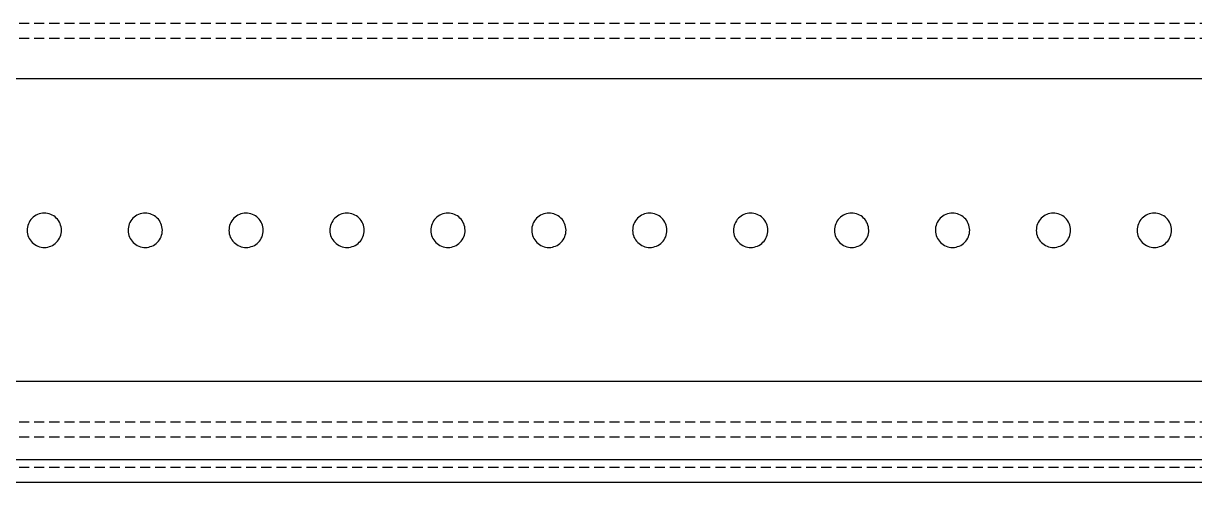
# Model space of a CAD drawing. Header units: metres. Extents: x -200 to 3000, y -1652 to 380.
# Drawn here: x 1185.9 to 1418, y -50 to 41 of the extents above; entities that cross this region are included whole.
import ezdxf

# ---------------------------------------------------------------- set-up
doc = ezdxf.new("R2010")
doc.units = ezdxf.units.M
doc.linetypes.add('DASHED2', pattern=[3, 2, -1])
for name, color, linetype in [('GIZLI', 8, 'DASHED2'), ('GORUNEN', 7, 'Continuous'), ('TEGET', 9, 'Continuous')]:
    doc.layers.add(name, color=color, linetype=linetype)

msp = doc.modelspace()

# ---------------------------------------------------------------- linework, layer by layer
at = {"layer": 'GIZLI'}
for points in [[(2090, 41), (150, 41)], [(2090, 38), (150, 38)], [(2090, 30), (150, 30)], [(1188.37, 2.984), (1188.085, 2.81), (1187.819, 2.608), (1187.574, 2.382), (1187.352, 2.133), (1187.156, 1.863), (1186.987, 1.575), (1186.847, 1.272), (1186.738, 0.957), (1186.659, 0.633), (1186.613, 0.302), (1186.6, -0.031), (1186.62, -0.364), (1186.672, -0.694), (1186.756, -1.017), (1186.871, -1.33), (1187.016, -1.63), (1187.19, -1.915), (1187.392, -2.181), (1187.618, -2.426), (1187.867, -2.648), (1188.137, -2.844), (1188.425, -3.013), (1188.728, -3.153), (1189.043, -3.262), (1189.367, -3.341), (1189.698, -3.387), (1190.031, -3.4), (1190.364, -3.38), (1190.694, -3.328), (1191.017, -3.244), (1191.33, -3.129), (1191.63, -2.984)], [(1191.63, -2.984), (1191.915, -2.81), (1192.181, -2.608), (1192.426, -2.382), (1192.648, -2.133), (1192.844, -1.863), (1193.013, -1.575), (1193.153, -1.272), (1193.262, -0.957), (1193.341, -0.633), (1193.387, -0.302), (1193.4, 0.031), (1193.38, 0.364), (1193.328, 0.694), (1193.244, 1.017), (1193.129, 1.33), (1192.984, 1.63), (1192.81, 1.915), (1192.608, 2.181), (1192.382, 2.426), (1192.133, 2.648), (1191.863, 2.844), (1191.575, 3.013), (1191.272, 3.153), (1190.957, 3.262), (1190.633, 3.341), (1190.302, 3.387), (1189.969, 3.4), (1189.636, 3.38), (1189.306, 3.328), (1188.983, 3.244), (1188.67, 3.129), (1188.37, 2.984)], [(1208.37, 2.984), (1208.085, 2.81), (1207.819, 2.608), (1207.574, 2.382), (1207.352, 2.133), (1207.156, 1.863), (1206.987, 1.575), (1206.847, 1.272), (1206.738, 0.957), (1206.659, 0.633), (1206.613, 0.302), (1206.6, -0.031), (1206.62, -0.364), (1206.672, -0.694), (1206.756, -1.017), (1206.871, -1.33), (1207.016, -1.63), (1207.19, -1.915), (1207.392, -2.181), (1207.618, -2.426), (1207.867, -2.648), (1208.137, -2.844), (1208.425, -3.013), (1208.728, -3.153), (1209.043, -3.262), (1209.367, -3.341), (1209.698, -3.387), (1210.031, -3.4), (1210.364, -3.38), (1210.694, -3.328), (1211.017, -3.244), (1211.33, -3.129), (1211.63, -2.984)], [(1211.63, -2.984), (1211.915, -2.81), (1212.181, -2.608), (1212.426, -2.382), (1212.648, -2.133), (1212.844, -1.863), (1213.013, -1.575), (1213.153, -1.272), (1213.262, -0.957), (1213.341, -0.633), (1213.387, -0.302), (1213.4, 0.031), (1213.38, 0.364), (1213.328, 0.694), (1213.244, 1.017), (1213.129, 1.33), (1212.984, 1.63), (1212.81, 1.915), (1212.608, 2.181), (1212.382, 2.426), (1212.133, 2.648), (1211.863, 2.844), (1211.575, 3.013), (1211.272, 3.153), (1210.957, 3.262), (1210.633, 3.341), (1210.302, 3.387), (1209.969, 3.4), (1209.636, 3.38), (1209.306, 3.328), (1208.983, 3.244), (1208.67, 3.129), (1208.37, 2.984)], [(1228.37, 2.984), (1228.085, 2.81), (1227.819, 2.608), (1227.574, 2.382), (1227.352, 2.133), (1227.156, 1.863), (1226.987, 1.575), (1226.847, 1.272), (1226.738, 0.957), (1226.659, 0.633), (1226.613, 0.302), (1226.6, -0.031), (1226.62, -0.364), (1226.672, -0.694), (1226.756, -1.017), (1226.871, -1.33), (1227.016, -1.63), (1227.19, -1.915), (1227.392, -2.181), (1227.618, -2.426), (1227.867, -2.648), (1228.137, -2.844), (1228.425, -3.013), (1228.728, -3.153), (1229.043, -3.262), (1229.367, -3.341), (1229.698, -3.387), (1230.031, -3.4), (1230.364, -3.38), (1230.694, -3.328), (1231.017, -3.244), (1231.33, -3.129), (1231.63, -2.984)], [(1231.63, -2.984), (1231.915, -2.81), (1232.181, -2.608), (1232.426, -2.382), (1232.648, -2.133), (1232.844, -1.863), (1233.013, -1.575), (1233.153, -1.272), (1233.262, -0.957), (1233.341, -0.633), (1233.387, -0.302), (1233.4, 0.031), (1233.38, 0.364), (1233.328, 0.694), (1233.244, 1.017), (1233.129, 1.33), (1232.984, 1.63), (1232.81, 1.915), (1232.608, 2.181), (1232.382, 2.426), (1232.133, 2.648), (1231.863, 2.844), (1231.575, 3.013), (1231.272, 3.153), (1230.957, 3.262), (1230.633, 3.341), (1230.302, 3.387), (1229.969, 3.4), (1229.636, 3.38), (1229.306, 3.328), (1228.983, 3.244), (1228.67, 3.129), (1228.37, 2.984)], [(1248.37, 2.984), (1248.085, 2.81), (1247.819, 2.608), (1247.574, 2.382), (1247.352, 2.133), (1247.156, 1.863), (1246.987, 1.575), (1246.847, 1.272), (1246.738, 0.957), (1246.659, 0.633), (1246.613, 0.302), (1246.6, -0.031), (1246.62, -0.364), (1246.672, -0.694), (1246.756, -1.017), (1246.871, -1.33), (1247.016, -1.63), (1247.19, -1.915), (1247.392, -2.181), (1247.618, -2.426), (1247.867, -2.648), (1248.137, -2.844), (1248.425, -3.013), (1248.728, -3.153), (1249.043, -3.262), (1249.367, -3.341), (1249.698, -3.387), (1250.031, -3.4), (1250.364, -3.38), (1250.694, -3.328), (1251.017, -3.244), (1251.33, -3.129), (1251.63, -2.984)], [(1251.63, -2.984), (1251.915, -2.81), (1252.181, -2.608), (1252.426, -2.382), (1252.648, -2.133), (1252.844, -1.863), (1253.013, -1.575), (1253.153, -1.272), (1253.262, -0.957), (1253.341, -0.633), (1253.387, -0.302), (1253.4, 0.031), (1253.38, 0.364), (1253.328, 0.694), (1253.244, 1.017), (1253.129, 1.33), (1252.984, 1.63), (1252.81, 1.915), (1252.608, 2.181), (1252.382, 2.426), (1252.133, 2.648), (1251.863, 2.844), (1251.575, 3.013), (1251.272, 3.153), (1250.957, 3.262), (1250.633, 3.341), (1250.302, 3.387), (1249.969, 3.4), (1249.636, 3.38), (1249.306, 3.328), (1248.983, 3.244), (1248.67, 3.129), (1248.37, 2.984)], [(1268.37, 2.984), (1268.085, 2.81), (1267.819, 2.608), (1267.574, 2.382), (1267.352, 2.133), (1267.156, 1.863), (1266.987, 1.575), (1266.847, 1.272), (1266.738, 0.957), (1266.659, 0.633), (1266.613, 0.302), (1266.6, -0.031), (1266.62, -0.364), (1266.672, -0.694), (1266.756, -1.017), (1266.871, -1.33), (1267.016, -1.63), (1267.19, -1.915), (1267.392, -2.181), (1267.618, -2.426), (1267.867, -2.648), (1268.137, -2.844), (1268.425, -3.013), (1268.728, -3.153), (1269.043, -3.262), (1269.367, -3.341), (1269.698, -3.387), (1270.031, -3.4), (1270.364, -3.38), (1270.694, -3.328), (1271.017, -3.244), (1271.33, -3.129), (1271.63, -2.984)], [(1271.63, -2.984), (1271.915, -2.81), (1272.181, -2.608), (1272.426, -2.382), (1272.648, -2.133), (1272.844, -1.863), (1273.013, -1.575), (1273.153, -1.272), (1273.262, -0.957), (1273.341, -0.633), (1273.387, -0.302), (1273.4, 0.031), (1273.38, 0.364), (1273.328, 0.694), (1273.244, 1.017), (1273.129, 1.33), (1272.984, 1.63), (1272.81, 1.915), (1272.608, 2.181), (1272.382, 2.426), (1272.133, 2.648), (1271.863, 2.844), (1271.575, 3.013), (1271.272, 3.153), (1270.957, 3.262), (1270.633, 3.341), (1270.302, 3.387), (1269.969, 3.4), (1269.636, 3.38), (1269.306, 3.328), (1268.983, 3.244), (1268.67, 3.129), (1268.37, 2.984)], [(1288.37, 2.984), (1288.085, 2.81), (1287.819, 2.608), (1287.574, 2.382), (1287.352, 2.133), (1287.156, 1.863), (1286.987, 1.575), (1286.847, 1.272), (1286.738, 0.957), (1286.659, 0.633), (1286.613, 0.302), (1286.6, -0.031), (1286.62, -0.364), (1286.672, -0.694), (1286.756, -1.017), (1286.871, -1.33), (1287.016, -1.63), (1287.19, -1.915), (1287.392, -2.181), (1287.618, -2.426), (1287.867, -2.648), (1288.137, -2.844), (1288.425, -3.013), (1288.728, -3.153), (1289.043, -3.262), (1289.367, -3.341), (1289.698, -3.387), (1290.031, -3.4), (1290.364, -3.38), (1290.694, -3.328), (1291.017, -3.244), (1291.33, -3.129), (1291.63, -2.984)], [(1291.63, -2.984), (1291.915, -2.81), (1292.181, -2.608), (1292.426, -2.382), (1292.648, -2.133), (1292.844, -1.863), (1293.013, -1.575), (1293.153, -1.272), (1293.262, -0.957), (1293.341, -0.633), (1293.387, -0.302), (1293.4, 0.031), (1293.38, 0.364), (1293.328, 0.694), (1293.244, 1.017), (1293.129, 1.33), (1292.984, 1.63), (1292.81, 1.915), (1292.608, 2.181), (1292.382, 2.426), (1292.133, 2.648), (1291.863, 2.844), (1291.575, 3.013), (1291.272, 3.153), (1290.957, 3.262), (1290.633, 3.341), (1290.302, 3.387), (1289.969, 3.4), (1289.636, 3.38), (1289.306, 3.328), (1288.983, 3.244), (1288.67, 3.129), (1288.37, 2.984)], [(1308.37, 2.984), (1308.085, 2.81), (1307.819, 2.608), (1307.574, 2.382), (1307.352, 2.133), (1307.156, 1.863), (1306.987, 1.575), (1306.847, 1.272), (1306.738, 0.957), (1306.659, 0.633), (1306.613, 0.302), (1306.6, -0.031), (1306.62, -0.364), (1306.672, -0.694), (1306.756, -1.017), (1306.871, -1.33), (1307.016, -1.63), (1307.19, -1.915), (1307.392, -2.181), (1307.618, -2.426), (1307.867, -2.648), (1308.137, -2.844), (1308.425, -3.013), (1308.728, -3.153), (1309.043, -3.262), (1309.367, -3.341), (1309.698, -3.387), (1310.031, -3.4), (1310.364, -3.38), (1310.694, -3.328), (1311.017, -3.244), (1311.33, -3.129), (1311.63, -2.984)], [(1311.63, -2.984), (1311.915, -2.81), (1312.181, -2.608), (1312.426, -2.382), (1312.648, -2.133), (1312.844, -1.863), (1313.013, -1.575), (1313.153, -1.272), (1313.262, -0.957), (1313.341, -0.633), (1313.387, -0.302), (1313.4, 0.031), (1313.38, 0.364), (1313.328, 0.694), (1313.244, 1.017), (1313.129, 1.33), (1312.984, 1.63), (1312.81, 1.915), (1312.608, 2.181), (1312.382, 2.426), (1312.133, 2.648), (1311.863, 2.844), (1311.575, 3.013), (1311.272, 3.153), (1310.957, 3.262), (1310.633, 3.341), (1310.302, 3.387), (1309.969, 3.4), (1309.636, 3.38), (1309.306, 3.328), (1308.983, 3.244), (1308.67, 3.129), (1308.37, 2.984)], [(1328.37, 2.984), (1328.085, 2.81), (1327.819, 2.608), (1327.574, 2.382), (1327.352, 2.133), (1327.156, 1.863), (1326.987, 1.575), (1326.847, 1.272), (1326.738, 0.957), (1326.659, 0.633), (1326.613, 0.302), (1326.6, -0.031), (1326.62, -0.364), (1326.672, -0.694), (1326.756, -1.017), (1326.871, -1.33), (1327.016, -1.63), (1327.19, -1.915), (1327.392, -2.181), (1327.618, -2.426), (1327.867, -2.648), (1328.137, -2.844), (1328.425, -3.013), (1328.728, -3.153), (1329.043, -3.262), (1329.367, -3.341), (1329.698, -3.387), (1330.031, -3.4), (1330.364, -3.38), (1330.694, -3.328), (1331.017, -3.244), (1331.33, -3.129), (1331.63, -2.984)], [(1331.63, -2.984), (1331.915, -2.81), (1332.181, -2.608), (1332.426, -2.382), (1332.648, -2.133), (1332.844, -1.863), (1333.013, -1.575), (1333.153, -1.272), (1333.262, -0.957), (1333.341, -0.633), (1333.387, -0.302), (1333.4, 0.031), (1333.38, 0.364), (1333.328, 0.694), (1333.244, 1.017), (1333.129, 1.33), (1332.984, 1.63), (1332.81, 1.915), (1332.608, 2.181), (1332.382, 2.426), (1332.133, 2.648), (1331.863, 2.844), (1331.575, 3.013), (1331.272, 3.153), (1330.957, 3.262), (1330.633, 3.341), (1330.302, 3.387), (1329.969, 3.4), (1329.636, 3.38), (1329.306, 3.328), (1328.983, 3.244), (1328.67, 3.129), (1328.37, 2.984)], [(1348.37, 2.984), (1348.085, 2.81), (1347.819, 2.608), (1347.574, 2.382), (1347.352, 2.133), (1347.156, 1.863), (1346.987, 1.575), (1346.847, 1.272), (1346.738, 0.957), (1346.659, 0.633), (1346.613, 0.302), (1346.6, -0.031), (1346.62, -0.364), (1346.672, -0.694), (1346.756, -1.017), (1346.871, -1.33), (1347.016, -1.63), (1347.19, -1.915), (1347.392, -2.181), (1347.618, -2.426), (1347.867, -2.648), (1348.137, -2.844), (1348.425, -3.013), (1348.728, -3.153), (1349.043, -3.262), (1349.367, -3.341), (1349.698, -3.387), (1350.031, -3.4), (1350.364, -3.38), (1350.694, -3.328), (1351.017, -3.244), (1351.33, -3.129), (1351.63, -2.984)], [(1351.63, -2.984), (1351.915, -2.81), (1352.181, -2.608), (1352.426, -2.382), (1352.648, -2.133), (1352.844, -1.863), (1353.013, -1.575), (1353.153, -1.272), (1353.262, -0.957), (1353.341, -0.633), (1353.387, -0.302), (1353.4, 0.031), (1353.38, 0.364), (1353.328, 0.694), (1353.244, 1.017), (1353.129, 1.33), (1352.984, 1.63), (1352.81, 1.915), (1352.608, 2.181), (1352.382, 2.426), (1352.133, 2.648), (1351.863, 2.844), (1351.575, 3.013), (1351.272, 3.153), (1350.957, 3.262), (1350.633, 3.341), (1350.302, 3.387), (1349.969, 3.4), (1349.636, 3.38), (1349.306, 3.328), (1348.983, 3.244), (1348.67, 3.129), (1348.37, 2.984)], [(1368.37, 2.984), (1368.085, 2.81), (1367.819, 2.608), (1367.574, 2.382), (1367.352, 2.133), (1367.156, 1.863), (1366.987, 1.575), (1366.847, 1.272), (1366.738, 0.957), (1366.659, 0.633), (1366.613, 0.302), (1366.6, -0.031), (1366.62, -0.364), (1366.672, -0.694), (1366.756, -1.017), (1366.871, -1.33), (1367.016, -1.63), (1367.19, -1.915), (1367.392, -2.181), (1367.618, -2.426), (1367.867, -2.648), (1368.137, -2.844), (1368.425, -3.013), (1368.728, -3.153), (1369.043, -3.262), (1369.367, -3.341), (1369.698, -3.387), (1370.031, -3.4), (1370.364, -3.38), (1370.694, -3.328), (1371.017, -3.244), (1371.33, -3.129), (1371.63, -2.984)], [(1371.63, -2.984), (1371.915, -2.81), (1372.181, -2.608), (1372.426, -2.382), (1372.648, -2.133), (1372.844, -1.863), (1373.013, -1.575), (1373.153, -1.272), (1373.262, -0.957), (1373.341, -0.633), (1373.387, -0.302), (1373.4, 0.031), (1373.38, 0.364), (1373.328, 0.694), (1373.244, 1.017), (1373.129, 1.33), (1372.984, 1.63), (1372.81, 1.915), (1372.608, 2.181), (1372.382, 2.426), (1372.133, 2.648), (1371.863, 2.844), (1371.575, 3.013), (1371.272, 3.153), (1370.957, 3.262), (1370.633, 3.341), (1370.302, 3.387), (1369.969, 3.4), (1369.636, 3.38), (1369.306, 3.328), (1368.983, 3.244), (1368.67, 3.129), (1368.37, 2.984)], [(1388.37, 2.984), (1388.085, 2.81), (1387.819, 2.608), (1387.574, 2.382), (1387.352, 2.133), (1387.156, 1.863), (1386.987, 1.575), (1386.847, 1.272), (1386.738, 0.957), (1386.659, 0.633), (1386.613, 0.302), (1386.6, -0.031), (1386.62, -0.364), (1386.672, -0.694), (1386.756, -1.017), (1386.871, -1.33), (1387.016, -1.63), (1387.19, -1.915), (1387.392, -2.181), (1387.618, -2.426), (1387.867, -2.648), (1388.137, -2.844), (1388.425, -3.013), (1388.728, -3.153), (1389.043, -3.262), (1389.367, -3.341), (1389.698, -3.387), (1390.031, -3.4), (1390.364, -3.38), (1390.694, -3.328), (1391.017, -3.244), (1391.33, -3.129), (1391.63, -2.984)], [(1391.63, -2.984), (1391.915, -2.81), (1392.181, -2.608), (1392.426, -2.382), (1392.648, -2.133), (1392.844, -1.863), (1393.013, -1.575), (1393.153, -1.272), (1393.262, -0.957), (1393.341, -0.633), (1393.387, -0.302), (1393.4, 0.031), (1393.38, 0.364), (1393.328, 0.694), (1393.244, 1.017), (1393.129, 1.33), (1392.984, 1.63), (1392.81, 1.915), (1392.608, 2.181), (1392.382, 2.426), (1392.133, 2.648), (1391.863, 2.844), (1391.575, 3.013), (1391.272, 3.153), (1390.957, 3.262), (1390.633, 3.341), (1390.302, 3.387), (1389.969, 3.4), (1389.636, 3.38), (1389.306, 3.328), (1388.983, 3.244), (1388.67, 3.129), (1388.37, 2.984)], [(1408.37, 2.984), (1408.085, 2.81), (1407.819, 2.608), (1407.574, 2.382), (1407.352, 2.133), (1407.156, 1.863), (1406.987, 1.575), (1406.847, 1.272), (1406.738, 0.957), (1406.659, 0.633), (1406.613, 0.302), (1406.6, -0.031), (1406.62, -0.364), (1406.672, -0.694), (1406.756, -1.017), (1406.871, -1.33), (1407.016, -1.63), (1407.19, -1.915), (1407.392, -2.181), (1407.618, -2.426), (1407.867, -2.648), (1408.137, -2.844), (1408.425, -3.013), (1408.728, -3.153), (1409.043, -3.262), (1409.367, -3.341), (1409.698, -3.387), (1410.031, -3.4), (1410.364, -3.38), (1410.694, -3.328), (1411.017, -3.244), (1411.33, -3.129), (1411.63, -2.984)], [(1411.63, -2.984), (1411.915, -2.81), (1412.181, -2.608), (1412.426, -2.382), (1412.648, -2.133), (1412.844, -1.863), (1413.013, -1.575), (1413.153, -1.272), (1413.262, -0.957), (1413.341, -0.633), (1413.387, -0.302), (1413.4, 0.031), (1413.38, 0.364), (1413.328, 0.694), (1413.244, 1.017), (1413.129, 1.33), (1412.984, 1.63), (1412.81, 1.915), (1412.608, 2.181), (1412.382, 2.426), (1412.133, 2.648), (1411.863, 2.844), (1411.575, 3.013), (1411.272, 3.153), (1410.957, 3.262), (1410.633, 3.341), (1410.302, 3.387), (1409.969, 3.4), (1409.636, 3.38), (1409.306, 3.328), (1408.983, 3.244), (1408.67, 3.129), (1408.37, 2.984)], [(2090, -30), (150, -30)], [(2090, -38), (150, -38)], [(2090, -41), (150, -41)], [(2090, -47), (150, -47)], [(2090, -47), (150, -47)], [(2090, -47), (150, -47)], [(2090, -47), (150, -47)], [(2090, -50), (150, -50)], [(2090, -50), (150, -50)]]:
    msp.add_lwpolyline(points, dxfattribs=at)
at = {"layer": 'GORUNEN'}
for points in [[(1985, 30), (1105.5, 30)], [(1188.37, 2.984), (1188.085, 2.81), (1187.819, 2.608), (1187.574, 2.382), (1187.352, 2.133), (1187.156, 1.863), (1186.987, 1.575), (1186.847, 1.272), (1186.738, 0.957), (1186.659, 0.633), (1186.613, 0.302), (1186.6, -0.031), (1186.62, -0.364), (1186.672, -0.694), (1186.756, -1.017), (1186.871, -1.33), (1187.016, -1.63), (1187.19, -1.915), (1187.392, -2.181), (1187.618, -2.426), (1187.867, -2.648), (1188.137, -2.844), (1188.425, -3.013), (1188.728, -3.153), (1189.043, -3.262), (1189.367, -3.341), (1189.698, -3.387), (1190.031, -3.4), (1190.364, -3.38), (1190.694, -3.328), (1191.017, -3.244), (1191.33, -3.129), (1191.63, -2.984)], [(1191.63, -2.984), (1191.915, -2.81), (1192.181, -2.608), (1192.426, -2.382), (1192.648, -2.133), (1192.844, -1.863), (1193.013, -1.575), (1193.153, -1.272), (1193.262, -0.957), (1193.341, -0.633), (1193.387, -0.302), (1193.4, 0.031), (1193.38, 0.364), (1193.328, 0.694), (1193.244, 1.017), (1193.129, 1.33), (1192.984, 1.63), (1192.81, 1.915), (1192.608, 2.181), (1192.382, 2.426), (1192.133, 2.648), (1191.863, 2.844), (1191.575, 3.013), (1191.272, 3.153), (1190.957, 3.262), (1190.633, 3.341), (1190.302, 3.387), (1189.969, 3.4), (1189.636, 3.38), (1189.306, 3.328), (1188.983, 3.244), (1188.67, 3.129), (1188.37, 2.984)], [(1208.37, 2.984), (1208.085, 2.81), (1207.819, 2.608), (1207.574, 2.382), (1207.352, 2.133), (1207.156, 1.863), (1206.987, 1.575), (1206.847, 1.272), (1206.738, 0.957), (1206.659, 0.633), (1206.613, 0.302), (1206.6, -0.031), (1206.62, -0.364), (1206.672, -0.694), (1206.756, -1.017), (1206.871, -1.33), (1207.016, -1.63), (1207.19, -1.915), (1207.392, -2.181), (1207.618, -2.426), (1207.867, -2.648), (1208.137, -2.844), (1208.425, -3.013), (1208.728, -3.153), (1209.043, -3.262), (1209.367, -3.341), (1209.698, -3.387), (1210.031, -3.4), (1210.364, -3.38), (1210.694, -3.328), (1211.017, -3.244), (1211.33, -3.129), (1211.63, -2.984)], [(1211.63, -2.984), (1211.915, -2.81), (1212.181, -2.608), (1212.426, -2.382), (1212.648, -2.133), (1212.844, -1.863), (1213.013, -1.575), (1213.153, -1.272), (1213.262, -0.957), (1213.341, -0.633), (1213.387, -0.302), (1213.4, 0.031), (1213.38, 0.364), (1213.328, 0.694), (1213.244, 1.017), (1213.129, 1.33), (1212.984, 1.63), (1212.81, 1.915), (1212.608, 2.181), (1212.382, 2.426), (1212.133, 2.648), (1211.863, 2.844), (1211.575, 3.013), (1211.272, 3.153), (1210.957, 3.262), (1210.633, 3.341), (1210.302, 3.387), (1209.969, 3.4), (1209.636, 3.38), (1209.306, 3.328), (1208.983, 3.244), (1208.67, 3.129), (1208.37, 2.984)], [(1228.37, 2.984), (1228.085, 2.81), (1227.819, 2.608), (1227.574, 2.382), (1227.352, 2.133), (1227.156, 1.863), (1226.987, 1.575), (1226.847, 1.272), (1226.738, 0.957), (1226.659, 0.633), (1226.613, 0.302), (1226.6, -0.031), (1226.62, -0.364), (1226.672, -0.694), (1226.756, -1.017), (1226.871, -1.33), (1227.016, -1.63), (1227.19, -1.915), (1227.392, -2.181), (1227.618, -2.426), (1227.867, -2.648), (1228.137, -2.844), (1228.425, -3.013), (1228.728, -3.153), (1229.043, -3.262), (1229.367, -3.341), (1229.698, -3.387), (1230.031, -3.4), (1230.364, -3.38), (1230.694, -3.328), (1231.017, -3.244), (1231.33, -3.129), (1231.63, -2.984)], [(1231.63, -2.984), (1231.915, -2.81), (1232.181, -2.608), (1232.426, -2.382), (1232.648, -2.133), (1232.844, -1.863), (1233.013, -1.575), (1233.153, -1.272), (1233.262, -0.957), (1233.341, -0.633), (1233.387, -0.302), (1233.4, 0.031), (1233.38, 0.364), (1233.328, 0.694), (1233.244, 1.017), (1233.129, 1.33), (1232.984, 1.63), (1232.81, 1.915), (1232.608, 2.181), (1232.382, 2.426), (1232.133, 2.648), (1231.863, 2.844), (1231.575, 3.013), (1231.272, 3.153), (1230.957, 3.262), (1230.633, 3.341), (1230.302, 3.387), (1229.969, 3.4), (1229.636, 3.38), (1229.306, 3.328), (1228.983, 3.244), (1228.67, 3.129), (1228.37, 2.984)], [(1248.37, 2.984), (1248.085, 2.81), (1247.819, 2.608), (1247.574, 2.382), (1247.352, 2.133), (1247.156, 1.863), (1246.987, 1.575), (1246.847, 1.272), (1246.738, 0.957), (1246.659, 0.633), (1246.613, 0.302), (1246.6, -0.031), (1246.62, -0.364), (1246.672, -0.694), (1246.756, -1.017), (1246.871, -1.33), (1247.016, -1.63), (1247.19, -1.915), (1247.392, -2.181), (1247.618, -2.426), (1247.867, -2.648), (1248.137, -2.844), (1248.425, -3.013), (1248.728, -3.153), (1249.043, -3.262), (1249.367, -3.341), (1249.698, -3.387), (1250.031, -3.4), (1250.364, -3.38), (1250.694, -3.328), (1251.017, -3.244), (1251.33, -3.129), (1251.63, -2.984)], [(1251.63, -2.984), (1251.915, -2.81), (1252.181, -2.608), (1252.426, -2.382), (1252.648, -2.133), (1252.844, -1.863), (1253.013, -1.575), (1253.153, -1.272), (1253.262, -0.957), (1253.341, -0.633), (1253.387, -0.302), (1253.4, 0.031), (1253.38, 0.364), (1253.328, 0.694), (1253.244, 1.017), (1253.129, 1.33), (1252.984, 1.63), (1252.81, 1.915), (1252.608, 2.181), (1252.382, 2.426), (1252.133, 2.648), (1251.863, 2.844), (1251.575, 3.013), (1251.272, 3.153), (1250.957, 3.262), (1250.633, 3.341), (1250.302, 3.387), (1249.969, 3.4), (1249.636, 3.38), (1249.306, 3.328), (1248.983, 3.244), (1248.67, 3.129), (1248.37, 2.984)], [(1268.37, 2.984), (1268.085, 2.81), (1267.819, 2.608), (1267.574, 2.382), (1267.352, 2.133), (1267.156, 1.863), (1266.987, 1.575), (1266.847, 1.272), (1266.738, 0.957), (1266.659, 0.633), (1266.613, 0.302), (1266.6, -0.031), (1266.62, -0.364), (1266.672, -0.694), (1266.756, -1.017), (1266.871, -1.33), (1267.016, -1.63), (1267.19, -1.915), (1267.392, -2.181), (1267.618, -2.426), (1267.867, -2.648), (1268.137, -2.844), (1268.425, -3.013), (1268.728, -3.153), (1269.043, -3.262), (1269.367, -3.341), (1269.698, -3.387), (1270.031, -3.4), (1270.364, -3.38), (1270.694, -3.328), (1271.017, -3.244), (1271.33, -3.129), (1271.63, -2.984)], [(1271.63, -2.984), (1271.915, -2.81), (1272.181, -2.608), (1272.426, -2.382), (1272.648, -2.133), (1272.844, -1.863), (1273.013, -1.575), (1273.153, -1.272), (1273.262, -0.957), (1273.341, -0.633), (1273.387, -0.302), (1273.4, 0.031), (1273.38, 0.364), (1273.328, 0.694), (1273.244, 1.017), (1273.129, 1.33), (1272.984, 1.63), (1272.81, 1.915), (1272.608, 2.181), (1272.382, 2.426), (1272.133, 2.648), (1271.863, 2.844), (1271.575, 3.013), (1271.272, 3.153), (1270.957, 3.262), (1270.633, 3.341), (1270.302, 3.387), (1269.969, 3.4), (1269.636, 3.38), (1269.306, 3.328), (1268.983, 3.244), (1268.67, 3.129), (1268.37, 2.984)], [(1288.37, 2.984), (1288.085, 2.81), (1287.819, 2.608), (1287.574, 2.382), (1287.352, 2.133), (1287.156, 1.863), (1286.987, 1.575), (1286.847, 1.272), (1286.738, 0.957), (1286.659, 0.633), (1286.613, 0.302), (1286.6, -0.031), (1286.62, -0.364), (1286.672, -0.694), (1286.756, -1.017), (1286.871, -1.33), (1287.016, -1.63), (1287.19, -1.915), (1287.392, -2.181), (1287.618, -2.426), (1287.867, -2.648), (1288.137, -2.844), (1288.425, -3.013), (1288.728, -3.153), (1289.043, -3.262), (1289.367, -3.341), (1289.698, -3.387), (1290.031, -3.4), (1290.364, -3.38), (1290.694, -3.328), (1291.017, -3.244), (1291.33, -3.129), (1291.63, -2.984)], [(1291.63, -2.984), (1291.915, -2.81), (1292.181, -2.608), (1292.426, -2.382), (1292.648, -2.133), (1292.844, -1.863), (1293.013, -1.575), (1293.153, -1.272), (1293.262, -0.957), (1293.341, -0.633), (1293.387, -0.302), (1293.4, 0.031), (1293.38, 0.364), (1293.328, 0.694), (1293.244, 1.017), (1293.129, 1.33), (1292.984, 1.63), (1292.81, 1.915), (1292.608, 2.181), (1292.382, 2.426), (1292.133, 2.648), (1291.863, 2.844), (1291.575, 3.013), (1291.272, 3.153), (1290.957, 3.262), (1290.633, 3.341), (1290.302, 3.387), (1289.969, 3.4), (1289.636, 3.38), (1289.306, 3.328), (1288.983, 3.244), (1288.67, 3.129), (1288.37, 2.984)], [(1308.37, 2.984), (1308.085, 2.81), (1307.819, 2.608), (1307.574, 2.382), (1307.352, 2.133), (1307.156, 1.863), (1306.987, 1.575), (1306.847, 1.272), (1306.738, 0.957), (1306.659, 0.633), (1306.613, 0.302), (1306.6, -0.031), (1306.62, -0.364), (1306.672, -0.694), (1306.756, -1.017), (1306.871, -1.33), (1307.016, -1.63), (1307.19, -1.915), (1307.392, -2.181), (1307.618, -2.426), (1307.867, -2.648), (1308.137, -2.844), (1308.425, -3.013), (1308.728, -3.153), (1309.043, -3.262), (1309.367, -3.341), (1309.698, -3.387), (1310.031, -3.4), (1310.364, -3.38), (1310.694, -3.328), (1311.017, -3.244), (1311.33, -3.129), (1311.63, -2.984)], [(1311.63, -2.984), (1311.915, -2.81), (1312.181, -2.608), (1312.426, -2.382), (1312.648, -2.133), (1312.844, -1.863), (1313.013, -1.575), (1313.153, -1.272), (1313.262, -0.957), (1313.341, -0.633), (1313.387, -0.302), (1313.4, 0.031), (1313.38, 0.364), (1313.328, 0.694), (1313.244, 1.017), (1313.129, 1.33), (1312.984, 1.63), (1312.81, 1.915), (1312.608, 2.181), (1312.382, 2.426), (1312.133, 2.648), (1311.863, 2.844), (1311.575, 3.013), (1311.272, 3.153), (1310.957, 3.262), (1310.633, 3.341), (1310.302, 3.387), (1309.969, 3.4), (1309.636, 3.38), (1309.306, 3.328), (1308.983, 3.244), (1308.67, 3.129), (1308.37, 2.984)], [(1328.37, 2.984), (1328.085, 2.81), (1327.819, 2.608), (1327.574, 2.382), (1327.352, 2.133), (1327.156, 1.863), (1326.987, 1.575), (1326.847, 1.272), (1326.738, 0.957), (1326.659, 0.633), (1326.613, 0.302), (1326.6, -0.031), (1326.62, -0.364), (1326.672, -0.694), (1326.756, -1.017), (1326.871, -1.33), (1327.016, -1.63), (1327.19, -1.915), (1327.392, -2.181), (1327.618, -2.426), (1327.867, -2.648), (1328.137, -2.844), (1328.425, -3.013), (1328.728, -3.153), (1329.043, -3.262), (1329.367, -3.341), (1329.698, -3.387), (1330.031, -3.4), (1330.364, -3.38), (1330.694, -3.328), (1331.017, -3.244), (1331.33, -3.129), (1331.63, -2.984)], [(1331.63, -2.984), (1331.915, -2.81), (1332.181, -2.608), (1332.426, -2.382), (1332.648, -2.133), (1332.844, -1.863), (1333.013, -1.575), (1333.153, -1.272), (1333.262, -0.957), (1333.341, -0.633), (1333.387, -0.302), (1333.4, 0.031), (1333.38, 0.364), (1333.328, 0.694), (1333.244, 1.017), (1333.129, 1.33), (1332.984, 1.63), (1332.81, 1.915), (1332.608, 2.181), (1332.382, 2.426), (1332.133, 2.648), (1331.863, 2.844), (1331.575, 3.013), (1331.272, 3.153), (1330.957, 3.262), (1330.633, 3.341), (1330.302, 3.387), (1329.969, 3.4), (1329.636, 3.38), (1329.306, 3.328), (1328.983, 3.244), (1328.67, 3.129), (1328.37, 2.984)], [(1348.37, 2.984), (1348.085, 2.81), (1347.819, 2.608), (1347.574, 2.382), (1347.352, 2.133), (1347.156, 1.863), (1346.987, 1.575), (1346.847, 1.272), (1346.738, 0.957), (1346.659, 0.633), (1346.613, 0.302), (1346.6, -0.031), (1346.62, -0.364), (1346.672, -0.694), (1346.756, -1.017), (1346.871, -1.33), (1347.016, -1.63), (1347.19, -1.915), (1347.392, -2.181), (1347.618, -2.426), (1347.867, -2.648), (1348.137, -2.844), (1348.425, -3.013), (1348.728, -3.153), (1349.043, -3.262), (1349.367, -3.341), (1349.698, -3.387), (1350.031, -3.4), (1350.364, -3.38), (1350.694, -3.328), (1351.017, -3.244), (1351.33, -3.129), (1351.63, -2.984)], [(1351.63, -2.984), (1351.915, -2.81), (1352.181, -2.608), (1352.426, -2.382), (1352.648, -2.133), (1352.844, -1.863), (1353.013, -1.575), (1353.153, -1.272), (1353.262, -0.957), (1353.341, -0.633), (1353.387, -0.302), (1353.4, 0.031), (1353.38, 0.364), (1353.328, 0.694), (1353.244, 1.017), (1353.129, 1.33), (1352.984, 1.63), (1352.81, 1.915), (1352.608, 2.181), (1352.382, 2.426), (1352.133, 2.648), (1351.863, 2.844), (1351.575, 3.013), (1351.272, 3.153), (1350.957, 3.262), (1350.633, 3.341), (1350.302, 3.387), (1349.969, 3.4), (1349.636, 3.38), (1349.306, 3.328), (1348.983, 3.244), (1348.67, 3.129), (1348.37, 2.984)], [(1368.37, 2.984), (1368.085, 2.81), (1367.819, 2.608), (1367.574, 2.382), (1367.352, 2.133), (1367.156, 1.863), (1366.987, 1.575), (1366.847, 1.272), (1366.738, 0.957), (1366.659, 0.633), (1366.613, 0.302), (1366.6, -0.031), (1366.62, -0.364), (1366.672, -0.694), (1366.756, -1.017), (1366.871, -1.33), (1367.016, -1.63), (1367.19, -1.915), (1367.392, -2.181), (1367.618, -2.426), (1367.867, -2.648), (1368.137, -2.844), (1368.425, -3.013), (1368.728, -3.153), (1369.043, -3.262), (1369.367, -3.341), (1369.698, -3.387), (1370.031, -3.4), (1370.364, -3.38), (1370.694, -3.328), (1371.017, -3.244), (1371.33, -3.129), (1371.63, -2.984)], [(1371.63, -2.984), (1371.915, -2.81), (1372.181, -2.608), (1372.426, -2.382), (1372.648, -2.133), (1372.844, -1.863), (1373.013, -1.575), (1373.153, -1.272), (1373.262, -0.957), (1373.341, -0.633), (1373.387, -0.302), (1373.4, 0.031), (1373.38, 0.364), (1373.328, 0.694), (1373.244, 1.017), (1373.129, 1.33), (1372.984, 1.63), (1372.81, 1.915), (1372.608, 2.181), (1372.382, 2.426), (1372.133, 2.648), (1371.863, 2.844), (1371.575, 3.013), (1371.272, 3.153), (1370.957, 3.262), (1370.633, 3.341), (1370.302, 3.387), (1369.969, 3.4), (1369.636, 3.38), (1369.306, 3.328), (1368.983, 3.244), (1368.67, 3.129), (1368.37, 2.984)], [(1388.37, 2.984), (1388.085, 2.81), (1387.819, 2.608), (1387.574, 2.382), (1387.352, 2.133), (1387.156, 1.863), (1386.987, 1.575), (1386.847, 1.272), (1386.738, 0.957), (1386.659, 0.633), (1386.613, 0.302), (1386.6, -0.031), (1386.62, -0.364), (1386.672, -0.694), (1386.756, -1.017), (1386.871, -1.33), (1387.016, -1.63), (1387.19, -1.915), (1387.392, -2.181), (1387.618, -2.426), (1387.867, -2.648), (1388.137, -2.844), (1388.425, -3.013), (1388.728, -3.153), (1389.043, -3.262), (1389.367, -3.341), (1389.698, -3.387), (1390.031, -3.4), (1390.364, -3.38), (1390.694, -3.328), (1391.017, -3.244), (1391.33, -3.129), (1391.63, -2.984)], [(1391.63, -2.984), (1391.915, -2.81), (1392.181, -2.608), (1392.426, -2.382), (1392.648, -2.133), (1392.844, -1.863), (1393.013, -1.575), (1393.153, -1.272), (1393.262, -0.957), (1393.341, -0.633), (1393.387, -0.302), (1393.4, 0.031), (1393.38, 0.364), (1393.328, 0.694), (1393.244, 1.017), (1393.129, 1.33), (1392.984, 1.63), (1392.81, 1.915), (1392.608, 2.181), (1392.382, 2.426), (1392.133, 2.648), (1391.863, 2.844), (1391.575, 3.013), (1391.272, 3.153), (1390.957, 3.262), (1390.633, 3.341), (1390.302, 3.387), (1389.969, 3.4), (1389.636, 3.38), (1389.306, 3.328), (1388.983, 3.244), (1388.67, 3.129), (1388.37, 2.984)], [(1408.37, 2.984), (1408.085, 2.81), (1407.819, 2.608), (1407.574, 2.382), (1407.352, 2.133), (1407.156, 1.863), (1406.987, 1.575), (1406.847, 1.272), (1406.738, 0.957), (1406.659, 0.633), (1406.613, 0.302), (1406.6, -0.031), (1406.62, -0.364), (1406.672, -0.694), (1406.756, -1.017), (1406.871, -1.33), (1407.016, -1.63), (1407.19, -1.915), (1407.392, -2.181), (1407.618, -2.426), (1407.867, -2.648), (1408.137, -2.844), (1408.425, -3.013), (1408.728, -3.153), (1409.043, -3.262), (1409.367, -3.341), (1409.698, -3.387), (1410.031, -3.4), (1410.364, -3.38), (1410.694, -3.328), (1411.017, -3.244), (1411.33, -3.129), (1411.63, -2.984)], [(1411.63, -2.984), (1411.915, -2.81), (1412.181, -2.608), (1412.426, -2.382), (1412.648, -2.133), (1412.844, -1.863), (1413.013, -1.575), (1413.153, -1.272), (1413.262, -0.957), (1413.341, -0.633), (1413.387, -0.302), (1413.4, 0.031), (1413.38, 0.364), (1413.328, 0.694), (1413.244, 1.017), (1413.129, 1.33), (1412.984, 1.63), (1412.81, 1.915), (1412.608, 2.181), (1412.382, 2.426), (1412.133, 2.648), (1411.863, 2.844), (1411.575, 3.013), (1411.272, 3.153), (1410.957, 3.262), (1410.633, 3.341), (1410.302, 3.387), (1409.969, 3.4), (1409.636, 3.38), (1409.306, 3.328), (1408.983, 3.244), (1408.67, 3.129), (1408.37, 2.984)], [(1985, -30), (1105.5, -30)], [(1987, -50), (1103.5, -50)], [(1987, -50), (1103.5, -50)]]:
    msp.add_lwpolyline(points, dxfattribs=at)
at = {"layer": 'TEGET'}
msp.add_lwpolyline([(1985, -45.5), (1105.5, -45.5)], dxfattribs=at)

doc.saveas('drawing.dxf')
